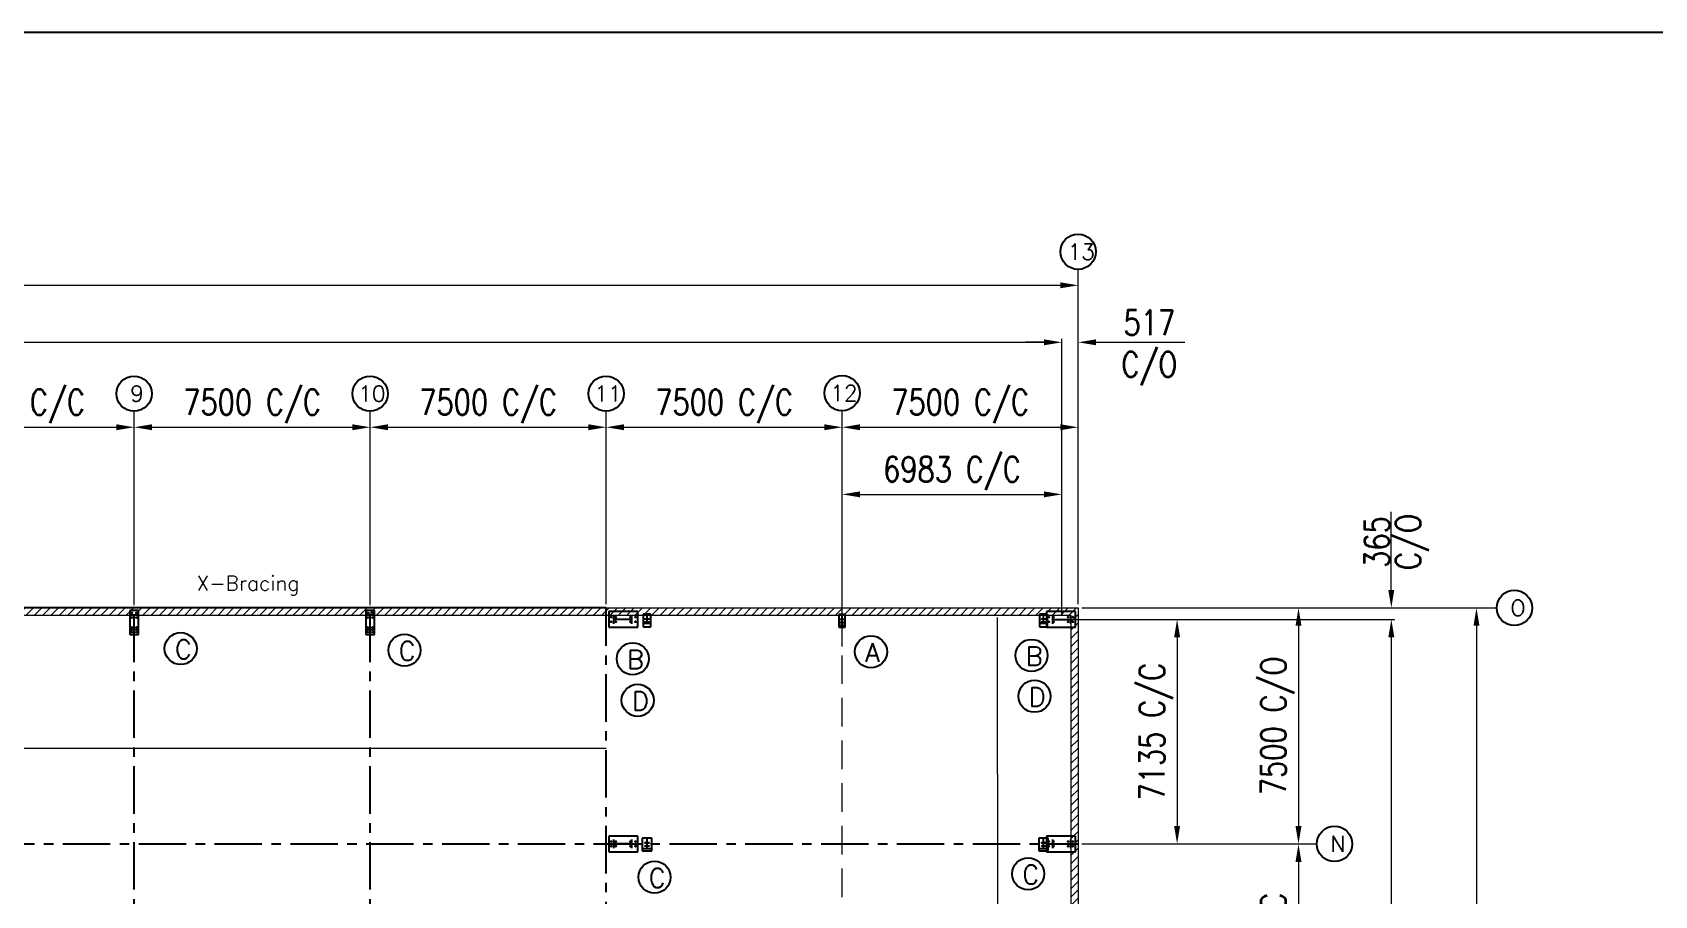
# Model space of a CAD drawing. Header units: millimetres. Extents: x 68421 to 1479662, y -51504 to 144751.
# Drawn here: x 1373736 to 1425285, y 70885 to 98311 of the extents above; entities that cross this region are included whole.
import ezdxf

# ---------------------------------------------------------------- set-up
doc = ezdxf.new("R2010")
doc.units = ezdxf.units.MM
doc.header["$LTSCALE"] = 0.35
doc.header["$MEASUREMENT"] = 0
for name, pattern in [('CENTER', [6884.562, 4302.852, -860.57, 860.57, -860.57]), ('CONTIN', [0, 0, 0]), ('DASHED', [1290.855, 860.57, -430.285])]:
    doc.linetypes.add(name, pattern=pattern)
doc.layers.get('0').update_dxf_attribs({"linetype": 'CONTIN'})
doc.layers.get('Defpoints').update_dxf_attribs({"linetype": 'CONTINUOUS'})
for name, color, linetype in [('1', 7, 'CONTIN'), ('10', 10, 'CONTIN'), ('13', 1, 'CONTIN'), ('16', 7, 'CONTIN'), ('2', 6, 'CONTIN'), ('22', 7, 'CONTIN'), ('27', 1, 'CENTER')]:
    doc.layers.add(name, color=color, linetype=linetype)
doc.styles.add('SIMPLEX', font='simplex.shx', dxfattribs={"width": 0.8})
doc.dimstyles.new('FOR D', dxfattribs={"dimscale": 114, "dimtxt": 2, "dimasz": 2, "dimexe": 1, "dimexo": 1, "dimgap": 1, "dimtad": 1, "dimdec": 0, "dimzin": 0, "dimdsep": 46, "dimtxsty": 'SIMPLEX', "dimcen": 1, "dimclrd": 6, "dimclre": 6, "dimclrt": 7, "dimadec": 0, "dimazin": 0, "dimtfac": 1, "dimtdec": 0, "dimtofl": 0, "dimtmove": 0, "dimatfit": 3, "dimfxl": 1, "dimtolj": 1, "dimtzin": 0, "dimlwd": 0, "dimlwe": 0, "dimarcsym": 1})

# ---------------------------------------------------------------- blocks, each defined once
blk = doc.blocks.new('WCOL')
for p, q in [((-448.874, 875.304), (448.874, 875.304)), ((0, 875.304), (0, 0)), ((-448.874, 0), (448.874, 0))]:
    blk.add_line(p, q)
blk = doc.blocks.new('BOLT_0')
at = {"layer": '1'}
blk.add_circle((0, 0), 25.4, dxfattribs=at)
blk = doc.blocks.new('*D296')
at = {"color": 6, "linetype": 'Continuous', "lineweight": 0}
for p, q in [((1316967, 80140), (1316967, 90390)), ((1317537, 90276), (1406397, 90276)), ((1406967, 80140), (1406967, 90390))]:
    blk.add_line(p, q, dxfattribs=at)
at = {"color": 6, "linetype": 'Continuous', "lineweight": 5}
for points in [[(1317537, 90371), (1317537, 90181), (1316967, 90276)], [(1406397, 90181), (1406397, 90371), (1406967, 90276)]]:
    blk.add_solid(points, dxfattribs=at)
at = {"layer": 'Defpoints', "color": 0, "linetype": 'Continuous', "lineweight": 5}
for p in [(1406967, 90276), (1316967, 80026), (1406967, 80026)]:
    blk.add_point(p, dxfattribs=at)
at = {"color": 7, "linetype": 'Continuous', "lineweight": 5, "insert": (1361967, 90903), "char_height": 798, "attachment_point": 5, "style": 'SIMPLEX'}
blk.add_mtext('\\A1;90000 OUT-TO-OUT OF STEEL LINE', dxfattribs=at)
blk = doc.blocks.new('*D304')
at = {"color": 6, "linetype": 'Continuous', "lineweight": 0}
for p, q in [((1369467, 80140), (1369467, 85880)), ((1370037, 85766), (1376397, 85766)), ((1376967, 80140), (1376967, 85880))]:
    blk.add_line(p, q, dxfattribs=at)
at = {"color": 6, "linetype": 'Continuous', "lineweight": 5}
for points in [[(1370037, 85861), (1370037, 85671), (1369467, 85766)], [(1376397, 85671), (1376397, 85861), (1376967, 85766)]]:
    blk.add_solid(points, dxfattribs=at)
at = {"layer": 'Defpoints', "color": 0, "linetype": 'Continuous', "lineweight": 5}
for p in [(1376967, 85766), (1369467, 80026), (1376967, 80026)]:
    blk.add_point(p, dxfattribs=at)
at = {"color": 7, "linetype": 'Continuous', "lineweight": 5, "insert": (1373217, 86431), "char_height": 798, "attachment_point": 5, "style": 'SIMPLEX'}
blk.add_mtext('\\A1;7500 C/C', dxfattribs=at)
blk = doc.blocks.new('*D305')
at = {"color": 6, "linetype": 'Continuous', "lineweight": 0}
for p, q in [((1376967, 80140), (1376967, 85880)), ((1377537, 85766), (1383897, 85766)), ((1384467, 80140), (1384467, 85880))]:
    blk.add_line(p, q, dxfattribs=at)
at = {"color": 6, "linetype": 'Continuous', "lineweight": 5}
for points in [[(1377537, 85861), (1377537, 85671), (1376967, 85766)], [(1383897, 85671), (1383897, 85861), (1384467, 85766)]]:
    blk.add_solid(points, dxfattribs=at)
at = {"layer": 'Defpoints', "color": 0, "linetype": 'Continuous', "lineweight": 5}
for p in [(1384467, 85766), (1376967, 80026), (1384467, 80026)]:
    blk.add_point(p, dxfattribs=at)
at = {"color": 7, "linetype": 'Continuous', "lineweight": 5, "insert": (1380717, 86431), "char_height": 798, "attachment_point": 5, "style": 'SIMPLEX'}
blk.add_mtext('\\A1;7500 C/C', dxfattribs=at)
blk = doc.blocks.new('*D306')
at = {"color": 6, "linetype": 'Continuous', "lineweight": 0}
for p, q in [((1384467, 80140), (1384467, 85880)), ((1385037, 85766), (1391397, 85766)), ((1391967, 80140), (1391967, 85880))]:
    blk.add_line(p, q, dxfattribs=at)
at = {"color": 6, "linetype": 'Continuous', "lineweight": 5}
for points in [[(1385037, 85861), (1385037, 85671), (1384467, 85766)], [(1391397, 85671), (1391397, 85861), (1391967, 85766)]]:
    blk.add_solid(points, dxfattribs=at)
at = {"layer": 'Defpoints', "color": 0, "linetype": 'Continuous', "lineweight": 5}
for p in [(1391967, 85766), (1384467, 80026), (1391967, 80026)]:
    blk.add_point(p, dxfattribs=at)
at = {"color": 7, "linetype": 'Continuous', "lineweight": 5, "insert": (1388217, 86431), "char_height": 798, "attachment_point": 5, "style": 'SIMPLEX'}
blk.add_mtext('\\A1;7500 C/C', dxfattribs=at)
blk = doc.blocks.new('*D309')
at = {"color": 6, "linetype": 'Continuous', "lineweight": 0}
for p, q in [((1317382, 79675), (1317382, 88579)), ((1317952, 88465), (1405879, 88465)), ((1406449, 79775), (1406449, 88579))]:
    blk.add_line(p, q, dxfattribs=at)
at = {"color": 6, "linetype": 'Continuous', "lineweight": 5}
for points in [[(1317952, 88560), (1317952, 88370), (1317382, 88465)], [(1405879, 88370), (1405879, 88560), (1406449, 88465)]]:
    blk.add_solid(points, dxfattribs=at)
at = {"layer": 'Defpoints', "color": 0, "linetype": 'Continuous', "lineweight": 5}
for p in [(1406449, 88465), (1317382, 79561), (1406449, 79661)]:
    blk.add_point(p, dxfattribs=at)
at = {"color": 7, "linetype": 'Continuous', "lineweight": 5, "insert": (1361916, 89092), "char_height": 798, "attachment_point": 5, "style": 'SIMPLEX'}
blk.add_mtext('\\A1;89068 CENTER-TO-CENTER OF STEEL COLUMN', dxfattribs=at)
blk = doc.blocks.new('*D317')
at = {"color": 6, "linetype": 'Continuous', "lineweight": 0}
for p, q in [((1391967, 80140), (1391967, 85880)), ((1392537, 85766), (1398897, 85766)), ((1399467, 78802), (1399467, 85880))]:
    blk.add_line(p, q, dxfattribs=at)
at = {"color": 6, "linetype": 'Continuous', "lineweight": 5}
for points in [[(1392537, 85861), (1392537, 85671), (1391967, 85766)], [(1398897, 85671), (1398897, 85861), (1399467, 85766)]]:
    blk.add_solid(points, dxfattribs=at)
at = {"layer": 'Defpoints', "color": 0, "linetype": 'Continuous', "lineweight": 5}
for p in [(1399467, 85766), (1391967, 80026), (1399467, 78688)]:
    blk.add_point(p, dxfattribs=at)
at = {"color": 7, "linetype": 'Continuous', "lineweight": 5, "insert": (1395717, 86431), "char_height": 798, "attachment_point": 5, "style": 'SIMPLEX'}
blk.add_mtext('\\A1;7500 C/C', dxfattribs=at)
blk = doc.blocks.new('*D318')
at = {"color": 6, "linetype": 'Continuous', "lineweight": 0}
for p, q in [((1399467, 78802), (1399467, 85880)), ((1400037, 85766), (1406397, 85766)), ((1406967, 80140), (1406967, 85880))]:
    blk.add_line(p, q, dxfattribs=at)
at = {"color": 6, "linetype": 'Continuous', "lineweight": 5}
for points in [[(1400037, 85861), (1400037, 85671), (1399467, 85766)], [(1406397, 85671), (1406397, 85861), (1406967, 85766)]]:
    blk.add_solid(points, dxfattribs=at)
at = {"layer": 'Defpoints', "color": 0, "linetype": 'Continuous', "lineweight": 5}
for p in [(1406967, 85766), (1406967, 80026), (1399467, 78688)]:
    blk.add_point(p, dxfattribs=at)
at = {"color": 7, "linetype": 'Continuous', "lineweight": 5, "insert": (1403217, 86431), "char_height": 798, "attachment_point": 5, "style": 'SIMPLEX'}
blk.add_mtext('\\A1;7500 C/C', dxfattribs=at)
blk = doc.blocks.new('*D319')
at = {"color": 6, "linetype": 'Continuous', "lineweight": 0}
for p, q in [((1399467, 80140), (1399467, 83747)), ((1400037, 83633), (1405879, 83633)), ((1406449, 79775), (1406449, 83747))]:
    blk.add_line(p, q, dxfattribs=at)
at = {"color": 6, "linetype": 'Continuous', "lineweight": 5}
for points in [[(1400037, 83728), (1400037, 83538), (1399467, 83633)], [(1405879, 83538), (1405879, 83728), (1406449, 83633)]]:
    blk.add_solid(points, dxfattribs=at)
at = {"layer": 'Defpoints', "color": 0, "linetype": 'Continuous', "lineweight": 5}
for p in [(1406449, 83633), (1399467, 80026), (1406449, 79661)]:
    blk.add_point(p, dxfattribs=at)
at = {"color": 7, "linetype": 'Continuous', "lineweight": 5, "insert": (1402958, 84298), "char_height": 798, "attachment_point": 5, "style": 'SIMPLEX'}
blk.add_mtext('\\A1;6983 C/C', dxfattribs=at)
blk = doc.blocks.new('*D320')
at = {"color": 6, "linetype": 'Continuous', "lineweight": 0}
for p, q in [((1407081, 80026), (1419740, 80026)), ((1419626, 79456), (1419626, -19404)), ((1407081, -19974), (1419740, -19974))]:
    blk.add_line(p, q, dxfattribs=at)
at = {"color": 6, "linetype": 'Continuous', "lineweight": 5}
for points in [[(1419721, 79456), (1419531, 79456), (1419626, 80026)], [(1419531, -19404), (1419721, -19404), (1419626, -19974)]]:
    blk.add_solid(points, dxfattribs=at)
at = {"layer": 'Defpoints', "color": 0, "linetype": 'Continuous', "lineweight": 5}
for p in [(1406967, 80026), (1406967, -19974), (1419626, -19974)]:
    blk.add_point(p, dxfattribs=at)
at = {"color": 7, "linetype": 'Continuous', "lineweight": 5, "insert": (1418999, 30026), "char_height": 798, "attachment_point": 5, "rotation": 90, "style": 'SIMPLEX'}
blk.add_mtext('\\A1;100000 OUT-TO-OUT OF STEEL LINE', dxfattribs=at)
blk = doc.blocks.new('*D321')
at = {"color": 6, "linetype": 'Continuous', "lineweight": 0}
for p, q in [((1406271, 79661), (1417034, 79661)), ((1416920, 79091), (1416920, -19039)), ((1406501, -19609), (1417034, -19609))]:
    blk.add_line(p, q, dxfattribs=at)
at = {"color": 6, "linetype": 'Continuous', "lineweight": 5}
for points in [[(1417015, 79091), (1416825, 79091), (1416920, 79661)], [(1416825, -19039), (1417015, -19039), (1416920, -19609)]]:
    blk.add_solid(points, dxfattribs=at)
at = {"layer": 'Defpoints', "color": 0, "linetype": 'Continuous', "lineweight": 5}
for p in [(1406157, 79661), (1406387, -19609), (1416920, -19609)]:
    blk.add_point(p, dxfattribs=at)
at = {"color": 7, "linetype": 'Continuous', "lineweight": 5, "insert": (1416293, 30026), "char_height": 798, "attachment_point": 5, "rotation": 90, "style": 'SIMPLEX'}
blk.add_mtext('\\A1;99270 CENTER-TO-CENTER OF STEEL COLUMN', dxfattribs=at)
blk = doc.blocks.new('*D322')
at = {"color": 6, "linetype": 'Continuous', "lineweight": 0}
for p, q in [((1407081, 80026), (1414084, 80026)), ((1413970, 79456), (1413970, 73096)), ((1407081, 72526), (1414084, 72526))]:
    blk.add_line(p, q, dxfattribs=at)
at = {"color": 6, "linetype": 'Continuous', "lineweight": 5}
for points in [[(1414065, 79456), (1413875, 79456), (1413970, 80026)], [(1413875, 73096), (1414065, 73096), (1413970, 72526)]]:
    blk.add_solid(points, dxfattribs=at)
at = {"layer": 'Defpoints', "color": 0, "linetype": 'Continuous', "lineweight": 5}
for p in [(1406967, 80026), (1406967, 72526), (1413970, 72526)]:
    blk.add_point(p, dxfattribs=at)
at = {"color": 7, "linetype": 'Continuous', "lineweight": 5, "insert": (1413305, 76276), "char_height": 798, "attachment_point": 5, "rotation": 90, "style": 'SIMPLEX'}
blk.add_mtext('\\A1;7500 C/O', dxfattribs=at)
blk = doc.blocks.new('*D323')
at = {"color": 6, "linetype": 'Continuous', "lineweight": 0}
for p, q in [((1407081, 72526), (1414084, 72526)), ((1413970, 71956), (1413970, 65596)), ((1407081, 65026), (1414084, 65026))]:
    blk.add_line(p, q, dxfattribs=at)
at = {"color": 6, "linetype": 'Continuous', "lineweight": 5}
for points in [[(1414065, 71956), (1413875, 71956), (1413970, 72526)], [(1413875, 65596), (1414065, 65596), (1413970, 65026)]]:
    blk.add_solid(points, dxfattribs=at)
at = {"layer": 'Defpoints', "color": 0, "linetype": 'Continuous', "lineweight": 5}
for p in [(1406967, 72526), (1406967, 65026), (1413970, 65026)]:
    blk.add_point(p, dxfattribs=at)
at = {"color": 7, "linetype": 'Continuous', "lineweight": 5, "insert": (1413305, 68776), "char_height": 798, "attachment_point": 5, "rotation": 90, "style": 'SIMPLEX'}
blk.add_mtext('\\A1;7500 C/C', dxfattribs=at)
blk = doc.blocks.new('*D337')
at = {"color": 6, "linetype": 'Continuous', "lineweight": 0}
for p, q in [((1407081, 79661), (1410226, 79661)), ((1410112, 79091), (1410112, 73096)), ((1407081, 72526), (1410226, 72526))]:
    blk.add_line(p, q, dxfattribs=at)
at = {"color": 6, "linetype": 'Continuous', "lineweight": 5}
for points in [[(1410207, 79091), (1410017, 79091), (1410112, 79661)], [(1410017, 73096), (1410207, 73096), (1410112, 72526)]]:
    blk.add_solid(points, dxfattribs=at)
at = {"layer": 'Defpoints', "color": 0, "linetype": 'Continuous', "lineweight": 5}
for p in [(1406967, 79661), (1406967, 72526), (1410112, 72526)]:
    blk.add_point(p, dxfattribs=at)
at = {"color": 7, "linetype": 'Continuous', "lineweight": 5, "insert": (1409447, 76093), "char_height": 798, "attachment_point": 5, "rotation": 90, "style": 'SIMPLEX'}
blk.add_mtext('\\A1;7135 C/C', dxfattribs=at)
blk = doc.blocks.new('*D394')
at = {"color": 6, "linetype": 'Continuous', "lineweight": 0}
for p, q in [((1405879, 88465), (1405309, 88465)), ((1406449, 79775), (1406449, 88579)), ((1406967, 80140), (1406967, 88579)), ((1407537, 88465), (1410356, 88465))]:
    blk.add_line(p, q, dxfattribs=at)
at = {"color": 6, "linetype": 'Continuous', "lineweight": 5}
for points in [[(1405879, 88370), (1405879, 88560), (1406449, 88465)], [(1407537, 88560), (1407537, 88370), (1406967, 88465)]]:
    blk.add_solid(points, dxfattribs=at)
at = {"layer": 'Defpoints', "color": 0, "linetype": 'Continuous', "lineweight": 5}
for p in [(1406967, 88465), (1406967, 80026), (1406449, 79661)]:
    blk.add_point(p, dxfattribs=at)
at = {"color": 7, "linetype": 'Continuous', "lineweight": 5, "char_height": 798, "attachment_point": 5, "style": 'SIMPLEX'}
for s, insert in [('\\A1;517 ', (1409231, 89092)), ('C/O', (1409231, 87629))]:
    blk.add_mtext(s, dxfattribs=dict(at, insert=insert))
blk = doc.blocks.new('*D395')
at = {"color": 6, "linetype": 'Continuous', "lineweight": 0}
for p, q in [((1416920, 80596), (1416920, 83073)), ((1407081, 80026), (1417034, 80026)), ((1406563, 79661), (1417034, 79661)), ((1416920, 79091), (1416920, 78521))]:
    blk.add_line(p, q, dxfattribs=at)
at = {"color": 6, "linetype": 'Continuous', "lineweight": 5}
for points in [[(1416825, 80596), (1417015, 80596), (1416920, 80026)], [(1417015, 79091), (1416825, 79091), (1416920, 79661)]]:
    blk.add_solid(points, dxfattribs=at)
at = {"layer": 'Defpoints', "color": 0, "linetype": 'Continuous', "lineweight": 5}
for p in [(1406967, 80026), (1416920, 80026), (1406449, 79661)]:
    blk.add_point(p, dxfattribs=at)
at = {"color": 7, "linetype": 'Continuous', "lineweight": 5, "char_height": 798, "attachment_point": 5, "rotation": 90, "style": 'SIMPLEX'}
for s, insert in [('\\A1;365 ', (1416464, 82120)), ('C/O', (1417585, 82120))]:
    blk.add_mtext(s, dxfattribs=dict(at, insert=insert))

msp = doc.modelspace()

# ---------------------------------------------------------------- hatches: boundary and pattern name
at = {"linetype": 'Continuous', "lineweight": 5}
h = msp.add_hatch(dxfattribs=at)
h.set_pattern_fill('ANSI31', color=1, scale=1500)
edge = h.paths.add_edge_path()
edge.add_line((1391966.65353, -19974.11361), (1406966.65353, -19974.11361))
h.paths.add_polyline_path([(1316966.65353, 35025.88639), (1316966.65353, 80025.88639), (1406966.65353, 80025.88639), (1406966.65353, -19974.11361), (1391966.65353, -19974.11361), (1391966.65353, 35025.88639)])
h.paths.add_polyline_path([(1406736.65353, -19744.11361), (1392196.65353, -19744.11361), (1392196.65353, 35255.88639), (1317196.65353, 35255.88639), (1317196.65353, 79795.88639), (1406736.65353, 79795.88639)], flags=16)
h.paths.add_polyline_path([(1317196.65353, 49790.88339), (1391966.65353, 49790.88339), (1391966.65353, 49490.88339), (1317196.65353, 49490.88339)], flags=0)
h.paths.add_polyline_path([(1317196.65353, 64790.88339), (1391966.65353, 64790.88339), (1391966.65353, 64490.88339), (1317196.65353, 64490.88339)], flags=0)

# ---------------------------------------------------------------- linework, layer by layer
at = {"color": 6, "linetype": 'Continuous', "lineweight": 5}
for p, q in [((1406966.65353, 90275.98739), (1406966.65353, 90782.33995)), ((1376966.65353, 85765.56294), (1376966.65353, 86271.9155)), ((1384466.65353, 85765.56294), (1384466.65353, 86271.9155)), ((1391966.65353, 85765.56294), (1391966.65353, 86271.9155)), ((1399466.65353, 85783.58706), (1399466.65353, 86289.93962)), ((1419739.67359, 80025.88639), (1420271.01801, 80025.88639)), ((1414022.934, 72525.88639), (1414554.27842, 72525.88639))]:
    msp.add_line(p, q, dxfattribs=at)
msp.add_line((1391966.65353, 80025.88639), (1316966.65353, 80025.88639))
at = {"color": 5, "linetype": 'DASHED', "lineweight": 5, "ltscale": 3}
msp.add_line((1399466.65353, -19974.11361), (1399466.65353, 80025.88639), dxfattribs=at)
at = {"linetype": 'Continuous', "lineweight": 5}
msp.add_line((1406966.65353, 80025.88639), (1406966.65353, 79610.88639), dxfattribs=at)
at = {"color": 4, "linetype": 'Continuous', "lineweight": 5}
for p, q in [((1404392.86892, 79719.60611), (1404504.56876, -19820.39389)), ((1317206.65353, 75572.49099), (1391966.65353, 75572.49099))]:
    msp.add_line(p, q, dxfattribs=at)
at = {"linetype": 'Continuous', "lineweight": 5}
for points in [[(1406966.65353, -19974.11361), (1391966.65353, -19974.11361), (1391966.65353, 35025.88639), (1316966.65353, 35025.88639), (1316966.65353, 80025.88639), (1406966.65353, 80025.88639), (1406966.65353, -19974.11361), (1391966.65353, -19974.11361)], [(1391966.65353, 80025.88639), (1406966.65353, 80025.88639), (1406966.65353, -19974.11361), (1391966.65353, -19974.11361), (1391966.65353, 35025.88639)]]:
    msp.add_lwpolyline(points, dxfattribs=at)
msp.add_lwpolyline([(1406736.65353, -19744.11361), (1392196.65353, -19744.11361), (1392196.65353, 35255.88639), (1317196.65353, 35255.88639), (1317196.65353, 79795.88639), (1406736.65353, 79795.88639)], close=True, dxfattribs=at)
at = {"layer": '10'}
for p, q in [((1377104.15353, 79940.88239), (1376829.15753, 79940.88239)), ((1376829.15753, 79940.88239), (1376829.15753, 79180.88239)), ((1377104.15353, 79180.88239), (1377104.15353, 79940.88239)), ((1384604.16153, 79940.88239), (1384329.16153, 79940.88239)), ((1384329.16153, 79940.88239), (1384329.16153, 79180.88239)), ((1384604.16153, 79180.88239), (1384604.16153, 79940.88239)), ((1392970.65353, 79910.88639), (1392054.65353, 79910.88639)), ((1392054.65353, 79910.88639), (1392054.65353, 79410.88639)), ((1392970.65353, 79410.88639), (1392970.65353, 79910.88639)), ((1406878.65453, 79910.88639), (1405962.65453, 79910.88639)), ((1405962.65453, 79910.88639), (1405962.65453, 79410.88639)), ((1406878.65453, 79410.88639), (1406878.65453, 79910.88639)), ((1392054.65353, 79410.88639), (1392970.65353, 79410.88639)), ((1393391.65353, 79822.88639), (1393141.65353, 79822.88639)), ((1393141.65353, 79822.88639), (1393141.65353, 79422.88639)), ((1393141.65353, 79422.88639), (1393391.65353, 79422.88639)), ((1393391.65353, 79422.88639), (1393391.65353, 79822.88639)), ((1399566.65453, 79810.88639), (1399366.65353, 79810.88639)), ((1399366.65353, 79810.88639), (1399366.65353, 79410.88539)), ((1399366.65353, 79410.88539), (1399566.65453, 79410.88539)), ((1399566.65453, 79410.88539), (1399566.65453, 79810.88639)), ((1405991.65453, 79822.88639), (1405741.65453, 79822.88639)), ((1405741.65453, 79822.88639), (1405741.65453, 79422.88639)), ((1405741.65453, 79422.88639), (1405991.65453, 79422.88639)), ((1405962.65453, 79410.88639), (1406878.65453, 79410.88639)), ((1405991.65453, 79422.88639), (1405991.65453, 79822.88639)), ((1376829.15753, 79180.88239), (1377104.15353, 79180.88239)), ((1384329.16153, 79180.88239), (1384604.16153, 79180.88239)), ((1392970.65353, 72775.88739), (1392054.65353, 72775.88739)), ((1392054.65353, 72775.88739), (1392054.65353, 72275.88739)), ((1392970.65353, 72775.88739), (1392054.65353, 72775.88739)), ((1392054.65353, 72775.88739), (1392054.65353, 72275.88739)), ((1392970.65353, 72275.88739), (1392970.65353, 72775.88739)), ((1392970.65353, 72275.88739), (1392970.65353, 72775.88739)), ((1393416.65353, 72710.88739), (1393116.65353, 72710.88739)), ((1393116.65353, 72710.88739), (1393116.65353, 72310.88639)), ((1393416.65353, 72710.88739), (1393116.65353, 72710.88739)), ((1393116.65353, 72710.88739), (1393116.65353, 72310.88639)), ((1393416.65353, 72310.88639), (1393416.65353, 72710.88739)), ((1393416.65353, 72310.88639), (1393416.65353, 72710.88739)), ((1406016.65453, 72710.88739), (1405716.65453, 72710.88739)), ((1405716.65453, 72710.88739), (1405716.65453, 72310.88639)), ((1406016.65453, 72710.88739), (1405716.65453, 72710.88739)), ((1405716.65453, 72710.88739), (1405716.65453, 72310.88639)), ((1406878.65453, 72775.88639), (1405962.65453, 72775.88639)), ((1405962.65453, 72775.88639), (1405962.65453, 72275.88639)), ((1406878.65453, 72775.88639), (1405962.65453, 72775.88639)), ((1405962.65453, 72775.88639), (1405962.65453, 72275.88639)), ((1406016.65453, 72310.88639), (1406016.65453, 72710.88739)), ((1406016.65453, 72310.88639), (1406016.65453, 72710.88739)), ((1406878.65453, 72275.88639), (1406878.65453, 72775.88639)), ((1406878.65453, 72275.88639), (1406878.65453, 72775.88639)), ((1392054.65353, 72275.88739), (1392970.65353, 72275.88739)), ((1392054.65353, 72275.88739), (1392970.65353, 72275.88739)), ((1393116.65353, 72310.88639), (1393416.65353, 72310.88639)), ((1393116.65353, 72310.88639), (1393416.65353, 72310.88639)), ((1405716.65453, 72310.88639), (1406016.65453, 72310.88639)), ((1405716.65453, 72310.88639), (1406016.65453, 72310.88639)), ((1405962.65453, 72275.88639), (1406878.65453, 72275.88639)), ((1405962.65453, 72275.88639), (1406878.65453, 72275.88639))]:
    msp.add_line(p, q, dxfattribs=at)
at = {"layer": '13'}
for centre in [(1406966.65353, 91343.43195), (1376966.65353, 86833.0075), (1384466.65353, 86833.0075), (1391966.65353, 86833.0075), (1399466.65353, 86851.03162), (1420832.11001, 80025.88639), (1415115.37042, 72525.88639)]:
    msp.add_circle(centre, 561.092, dxfattribs=at)
at = {"layer": '16'}
for centre in [(1378446.95829, 78731.54367), (1385559.26055, 78682.14689), (1392812.73379, 78410.03668), (1400384.31233, 78632.26331), (1405486.62385, 78515.41607), (1392970.05929, 77088.81822), (1405582.11924, 77217.86511), (1393505.20994, 71467.71933), (1405378.07452, 71574.74865)]:
    msp.add_circle(centre, 509.21531, dxfattribs=at)
at = {"layer": '22'}
msp.add_line((1479662.44358, 98310.98194), (1267802.75318, 98310.98194), dxfattribs=at)
at = {"layer": '27', "color": 251}
for p, q in [((1376966.65353, 34932.37139), (1376966.65353, 80119.40239)), ((1384466.65353, 34932.37139), (1384466.65353, 80119.40239)), ((1391966.65353, -19974.11361), (1391966.65353, 80025.88639)), ((1316873.13853, 72525.88639), (1406966.65353, 72525.88639))]:
    msp.add_line(p, q, dxfattribs=at)

# ---------------------------------------------------------------- block references
at = {"layer": '10'}
for name, p, xscale, yscale, zscale, rotation in [('WCOL', (1376966.65353, 79795.88639), 0.2227797, 0.5369562, 0.5369562, 180), ('WCOL', (1384466.65353, 79795.88639), 0.2227797, 0.5369562, 0.5369562, 180), ('BOLT_0', (1392129.65353, 79735.88639), 0.5905512, 0.5905512, 0.5905512, 270), ('BOLT_0', (1392129.65353, 79585.88639), 0.5905512, 0.5905512, 0.5905512, 270), ('WCOL', (1392196.65353, 79660.88639), 0.3037098, 0.6562208, 0.6562208, 270), ('BOLT_0', (1392279.65353, 79735.88639), 0.5905512, 0.5905512, 0.5905512, 270), ('BOLT_0', (1392279.65353, 79585.88639), 0.5905512, 0.5905512, 0.5905512, 270), ('BOLT_0', (1392745.65353, 79735.88639), 0.5905512, 0.5905512, 0.5905512, 270), ('BOLT_0', (1392745.65353, 79585.88639), 0.5905512, 0.5905512, 0.5905512, 270), ('BOLT_0', (1392895.65353, 79735.88639), 0.5905512, 0.5905512, 0.5905512, 270), ('BOLT_0', (1392895.65353, 79585.88639), 0.5905512, 0.5905512, 0.5905512, 270), ('WCOL', (1393266.65353, 79822.88639), 0.25309152, 0.336417, 0.336417, 180), ('BOLT_0', (1393216.65353, 79672.88639), 0.31496062, 0.31496062, 0.31496062, 270), ('BOLT_0', (1393216.65353, 79572.88639), 0.31496062, 0.31496062, 0.31496062, 270), ('BOLT_0', (1393316.65353, 79672.88639), 0.31496062, 0.31496062, 0.31496062, 270), ('BOLT_0', (1393316.65353, 79572.88639), 0.31496062, 0.31496062, 0.31496062, 270), ('BOLT_0', (1399416.65353, 79660.88639), 0.31496062, 0.31496062, 0.31496062, 270), ('BOLT_0', (1399416.65353, 79560.88639), 0.31496062, 0.31496062, 0.31496062, 270), ('WCOL', (1399466.65353, 79795.88639), 0.12654576, 0.3800266, 0.3800266, 180), ('BOLT_0', (1399516.65453, 79660.88639), 0.31496062, 0.31496062, 0.31496062, 270), ('BOLT_0', (1399516.65453, 79560.88639), 0.31496062, 0.31496062, 0.31496062, 270), ('WCOL', (1405866.65453, 79822.88639), 0.25309152, 0.336417, 0.336417, 180), ('BOLT_0', (1405816.65453, 79672.88639), 0.31496062, 0.31496062, 0.31496062, 270), ('BOLT_0', (1405816.65453, 79572.88639), 0.31496062, 0.31496062, 0.31496062, 270), ('BOLT_0', (1405916.65453, 79672.88639), 0.31496062, 0.31496062, 0.31496062, 270), ('BOLT_0', (1405916.65453, 79572.88639), 0.31496062, 0.31496062, 0.31496062, 270), ('BOLT_0', (1406037.65353, 79735.88639), 0.5905512, 0.5905512, 0.5905512, 270), ('BOLT_0', (1406037.65353, 79585.88639), 0.5905512, 0.5905512, 0.5905512, 270), ('WCOL', (1406736.65453, 79660.88639), 0.3037098, 0.6562208, 0.6562208, 89.99999999999999), ('BOLT_0', (1406187.65353, 79735.88639), 0.5905512, 0.5905512, 0.5905512, 270), ('BOLT_0', (1406187.65353, 79585.88639), 0.5905512, 0.5905512, 0.5905512, 270), ('BOLT_0', (1406653.65453, 79735.88639), 0.5905512, 0.5905512, 0.5905512, 270), ('BOLT_0', (1406653.65453, 79585.88639), 0.5905512, 0.5905512, 0.5905512, 270), ('BOLT_0', (1406803.65453, 79735.88639), 0.5905512, 0.5905512, 0.5905512, 270), ('BOLT_0', (1406803.65453, 79585.88639), 0.5905512, 0.5905512, 0.5905512, 270), ('WCOL', (1393266.65353, 72710.88739), 0.3037098, 0.38417992, 0.38417992, 180), ('WCOL', (1393266.65353, 72710.88739), 0.3037098, 0.38417992, 0.38417992, 180), ('WCOL', (1405866.65453, 72710.88739), 0.3037098, 0.38417992, 0.38417992, 180), ('WCOL', (1405866.65453, 72710.88739), 0.3037098, 0.38417992, 0.38417992, 180), ('BOLT_0', (1392129.65353, 72600.88639), 0.5905512, 0.5905512, 0.5905512, 270), ('BOLT_0', (1392129.65353, 72600.88639), 0.5905512, 0.5905512, 0.5905512, 270), ('BOLT_0', (1392129.65353, 72450.88639), 0.5905512, 0.5905512, 0.5905512, 270), ('BOLT_0', (1392129.65353, 72450.88639), 0.5905512, 0.5905512, 0.5905512, 270), ('WCOL', (1392196.65353, 72525.88639), 0.3037098, 0.6562208, 0.6562208, 270), ('WCOL', (1392196.65353, 72525.88639), 0.3037098, 0.6562208, 0.6562208, 270), ('BOLT_0', (1392279.65353, 72600.88639), 0.5905512, 0.5905512, 0.5905512, 270), ('BOLT_0', (1392279.65353, 72600.88639), 0.5905512, 0.5905512, 0.5905512, 270), ('BOLT_0', (1392279.65353, 72450.88639), 0.5905512, 0.5905512, 0.5905512, 270), ('BOLT_0', (1392279.65353, 72450.88639), 0.5905512, 0.5905512, 0.5905512, 270), ('BOLT_0', (1392745.65353, 72600.88639), 0.5905512, 0.5905512, 0.5905512, 270), ('BOLT_0', (1392745.65353, 72600.88639), 0.5905512, 0.5905512, 0.5905512, 270), ('BOLT_0', (1392745.65353, 72450.88639), 0.5905512, 0.5905512, 0.5905512, 270), ('BOLT_0', (1392745.65353, 72450.88639), 0.5905512, 0.5905512, 0.5905512, 270), ('BOLT_0', (1392895.65353, 72600.88639), 0.5905512, 0.5905512, 0.5905512, 270), ('BOLT_0', (1392895.65353, 72600.88639), 0.5905512, 0.5905512, 0.5905512, 270), ('BOLT_0', (1392895.65353, 72450.88639), 0.5905512, 0.5905512, 0.5905512, 270), ('BOLT_0', (1392895.65353, 72450.88639), 0.5905512, 0.5905512, 0.5905512, 270), ('BOLT_0', (1393216.65353, 72560.88739), 0.31496062, 0.31496062, 0.31496062, 270), ('BOLT_0', (1393216.65353, 72560.88739), 0.31496062, 0.31496062, 0.31496062, 270), ('BOLT_0', (1393216.65353, 72460.88639), 0.31496062, 0.31496062, 0.31496062, 270), ('BOLT_0', (1393216.65353, 72460.88639), 0.31496062, 0.31496062, 0.31496062, 270), ('BOLT_0', (1393316.65353, 72560.88739), 0.31496062, 0.31496062, 0.31496062, 270), ('BOLT_0', (1393316.65353, 72560.88739), 0.31496062, 0.31496062, 0.31496062, 270), ('BOLT_0', (1393316.65353, 72460.88639), 0.31496062, 0.31496062, 0.31496062, 270), ('BOLT_0', (1393316.65353, 72460.88639), 0.31496062, 0.31496062, 0.31496062, 270), ('BOLT_0', (1405816.65453, 72560.88739), 0.31496062, 0.31496062, 0.31496062, 270), ('BOLT_0', (1405816.65453, 72560.88739), 0.31496062, 0.31496062, 0.31496062, 270), ('BOLT_0', (1405816.65453, 72460.88639), 0.31496062, 0.31496062, 0.31496062, 270), ('BOLT_0', (1405816.65453, 72460.88639), 0.31496062, 0.31496062, 0.31496062, 270), ('BOLT_0', (1405916.65453, 72560.88739), 0.31496062, 0.31496062, 0.31496062, 270), ('BOLT_0', (1405916.65453, 72560.88739), 0.31496062, 0.31496062, 0.31496062, 270), ('BOLT_0', (1405916.65453, 72460.88639), 0.31496062, 0.31496062, 0.31496062, 270), ('BOLT_0', (1405916.65453, 72460.88639), 0.31496062, 0.31496062, 0.31496062, 270), ('BOLT_0', (1406037.65353, 72600.88639), 0.5905512, 0.5905512, 0.5905512, 270), ('BOLT_0', (1406037.65353, 72600.88639), 0.5905512, 0.5905512, 0.5905512, 270), ('BOLT_0', (1406037.65353, 72450.88639), 0.5905512, 0.5905512, 0.5905512, 270), ('BOLT_0', (1406037.65353, 72450.88639), 0.5905512, 0.5905512, 0.5905512, 270), ('WCOL', (1406736.65453, 72525.88639), 0.3037098, 0.6562208, 0.6562208, 89.99999999999999), ('WCOL', (1406736.65453, 72525.88639), 0.3037098, 0.6562208, 0.6562208, 89.99999999999999), ('BOLT_0', (1406187.65353, 72600.88639), 0.5905512, 0.5905512, 0.5905512, 270), ('BOLT_0', (1406187.65353, 72600.88639), 0.5905512, 0.5905512, 0.5905512, 270), ('BOLT_0', (1406187.65353, 72450.88639), 0.5905512, 0.5905512, 0.5905512, 270), ('BOLT_0', (1406187.65353, 72450.88639), 0.5905512, 0.5905512, 0.5905512, 270), ('BOLT_0', (1406653.65453, 72600.88639), 0.5905512, 0.5905512, 0.5905512, 270), ('BOLT_0', (1406653.65453, 72600.88639), 0.5905512, 0.5905512, 0.5905512, 270), ('BOLT_0', (1406653.65453, 72450.88639), 0.5905512, 0.5905512, 0.5905512, 270), ('BOLT_0', (1406653.65453, 72450.88639), 0.5905512, 0.5905512, 0.5905512, 270), ('BOLT_0', (1406803.65453, 72600.88639), 0.5905512, 0.5905512, 0.5905512, 270), ('BOLT_0', (1406803.65453, 72600.88639), 0.5905512, 0.5905512, 0.5905512, 270), ('BOLT_0', (1406803.65453, 72450.88639), 0.5905512, 0.5905512, 0.5905512, 270), ('BOLT_0', (1406803.65453, 72450.88639), 0.5905512, 0.5905512, 0.5905512, 270)]:
    msp.add_blockref(name, p, dxfattribs=dict(at, xscale=xscale, yscale=yscale, zscale=zscale, rotation=rotation))
at = {"layer": '10', "xscale": 0.5905512, "yscale": 0.5905512, "zscale": 0.5905512}
for p in [(1376891.65753, 79865.88239), (1376891.65753, 79715.88239), (1376891.65753, 79405.88239), (1377041.65353, 79865.88239), (1377041.65353, 79715.88239), (1377041.65353, 79405.88239), (1384391.66153, 79865.88239), (1384391.66153, 79715.88239), (1384391.66153, 79405.88239), (1384541.65353, 79865.88239), (1384541.65353, 79715.88239), (1384541.65353, 79405.88239), (1376891.65753, 79255.88239), (1377041.65353, 79255.88239), (1384391.66153, 79255.88239), (1384541.65353, 79255.88239)]:
    msp.add_blockref('BOLT_0', p, dxfattribs=at)

# ---------------------------------------------------------------- texts
at = {"layer": '13', "style": 'SIMPLEX'}
for s, p in [('13', (1406633.21832, 91090.93995)), ('9', (1376840.40853, 86580.5155)), ('10', (1384091.25105, 86580.5155)), ('11', (1391591.25105, 86580.5155)), ('12', (1399091.25105, 86598.53962)), ('O', (1420705.86501, 79773.39439)), ('N', (1414989.12542, 72273.39439))]:
    msp.add_text(s, height=504.983, dxfattribs=at).set_placement(p)
at = {"layer": '16', "style": 'SIMPLEX'}
for s, p in [('C', (1378259.92729, 78409.42831)), ('C', (1385372.22955, 78360.03153)), ('A', (1400197.28133, 78310.14795)), ('B', (1392625.70279, 78087.92132)), ('B', (1405299.59285, 78193.30071)), ('D', (1392783.02829, 76766.70286)), ('D', (1405395.08824, 76895.74975)), ('C', (1393318.17894, 71145.60397)), ('C', (1405191.04352, 71252.63329))]:
    msp.add_text(s, height=600, dxfattribs=at).set_placement(p)
at = {"layer": '2', "style": 'SIMPLEX'}
msp.add_text('X-Bracing', height=467.577, dxfattribs=at).set_placement((1378951.67336, 80575.64988))

# ---------------------------------------------------------------- dimensions: what is measured, and where the dimension line sits
at = {"linetype": 'Continuous', "lineweight": 5}
for base, p1, p2, text, override, picture, middle in [((1406966.65353, 90275.98739), (1316966.65353, 80025.88639), (1406966.65353, 80025.88639), '<> OUT-TO-OUT OF STEEL LINE', {"dimtxt": 7, "dimasz": 5, "dimgap": 2}, '*D296', (1361966.65353, 90902.98739)), ((1406449.45818, 88464.98739), (1317381.65353, 79560.88643), (1406449.45818, 79660.88639), '<> CENTER-TO-CENTER OF STEEL COLUMN', {"dimtxt": 7, "dimasz": 5, "dimgap": 2}, '*D309', (1361915.55585, 89091.98739)), ((1406966.65353, 88464.98739), (1406449.45818, 79660.88639), (1406966.65353, 80025.88639), '<> \\XC/O', {"dimtxt": 7, "dimasz": 5, "dimgap": 2, "dimtxsty": 'SIMPLEX'}, '*D394', (1409231.45353, 88464.98739)), ((1376966.65353, 85765.56294), (1369466.65353, 80025.88639), (1376966.65353, 80025.88639), '<> C/C', {"dimtxt": 7, "dimasz": 5, "dimgap": 0.5}, '*D304', (1373216.65353, 86430.56294)), ((1384466.65353, 85765.56294), (1376966.65353, 80025.88639), (1384466.65353, 80025.88639), '<> C/C', {"dimtxt": 7, "dimasz": 5, "dimgap": 0.5, "dimtxsty": 'SIMPLEX'}, '*D305', (1380716.65353, 86430.56294)), ((1391966.65353, 85765.56294), (1384466.65353, 80025.88639), (1391966.65353, 80025.88639), '<> C/C', {"dimtxt": 7, "dimasz": 5, "dimgap": 0.5, "dimtxsty": 'SIMPLEX'}, '*D306', (1388216.65353, 86430.56294)), ((1399466.65353, 85765.56294), (1391966.65353, 80025.88639), (1399466.65353, 78687.98739), '<> C/C', {"dimtxt": 7, "dimasz": 5, "dimgap": 0.5, "dimtxsty": 'SIMPLEX'}, '*D317', (1395716.65353, 86430.56294)), ((1406966.65353, 85766.05008), (1399466.65353, 78687.98739), (1406966.65353, 80025.88639), '<> C/C', {"dimtxt": 7, "dimasz": 5, "dimgap": 0.5, "dimtxsty": 'SIMPLEX'}, '*D318', (1403216.65353, 86431.05008)), ((1406449.45818, 83633.20516), (1399466.65353, 80025.88639), (1406449.45818, 79660.88639), '<> C/C', {"dimtxt": 7, "dimasz": 5, "dimgap": 0.5, "dimtxsty": 'SIMPLEX'}, '*D319', (1402958.05585, 84298.20516))]:
    dim = msp.add_linear_dim(base=base, p1=p1, p2=p2, text=text, dimstyle='FOR D', override=override, dxfattribs=at)
    dim.commit()
    dim.dimension.update_dxf_attribs({"geometry": picture, "text_midpoint": middle})
for base, p1, p2, text, picture, middle in [((1416920.04662, 80025.88639), (1406449.45818, 79660.88639), (1406966.65353, 80025.88639), '<> \\XC/O', '*D395', (1416920.04662, 82119.68639)), ((1413969.74779, 72525.88639), (1406966.65353, 80025.88639), (1406966.65353, 72525.88639), '<> C/O', '*D322', (1413304.74779, 76275.88639)), ((1410112.00852, 72525.88639), (1406966.65353, 79660.88639), (1406966.65353, 72525.88639), '<> C/C', '*D337', (1409447.00852, 76093.38639)), ((1413969.74779, 65025.88639), (1406966.65353, 72525.88639), (1406966.65353, 65025.88639), '<> C/C', '*D323', (1413304.74779, 68775.88639))]:
    dim = msp.add_linear_dim(base=base, p1=p1, p2=p2, angle=90, text=text, dimstyle='FOR D', override={"dimtxt": 7, "dimasz": 5, "dimgap": 0.5, "dimtxsty": 'SIMPLEX'}, dxfattribs=at)
    dim.commit()
    dim.dimension.update_dxf_attribs({"geometry": picture, "text_midpoint": middle})
for base, p1, p2, text, picture, middle in [((1419625.67359, -19974.11361), (1406966.65353, 80025.88639), (1406966.65353, -19974.11361), '<> OUT-TO-OUT OF STEEL LINE', '*D320', (1419625.67359, 30025.88639)), ((1416920.04662, -19609.11361), (1406157.30029, 79660.88639), (1406386.74659, -19609.11361), '<> CENTER-TO-CENTER OF STEEL COLUMN', '*D321', (1416920.04662, 30025.88639))]:
    dim = msp.add_linear_dim(base=base, p1=p1, p2=p2, angle=90, text=text, dimstyle='FOR D', override={"dimtxt": 7, "dimasz": 5, "dimgap": 2, "dimtxsty": 'SIMPLEX'}, dxfattribs=at)
    dim.commit()
    dim.dimension.update_dxf_attribs({"geometry": picture, "text_midpoint": middle, "dimtype": 160})

doc.saveas('drawing.dxf')
